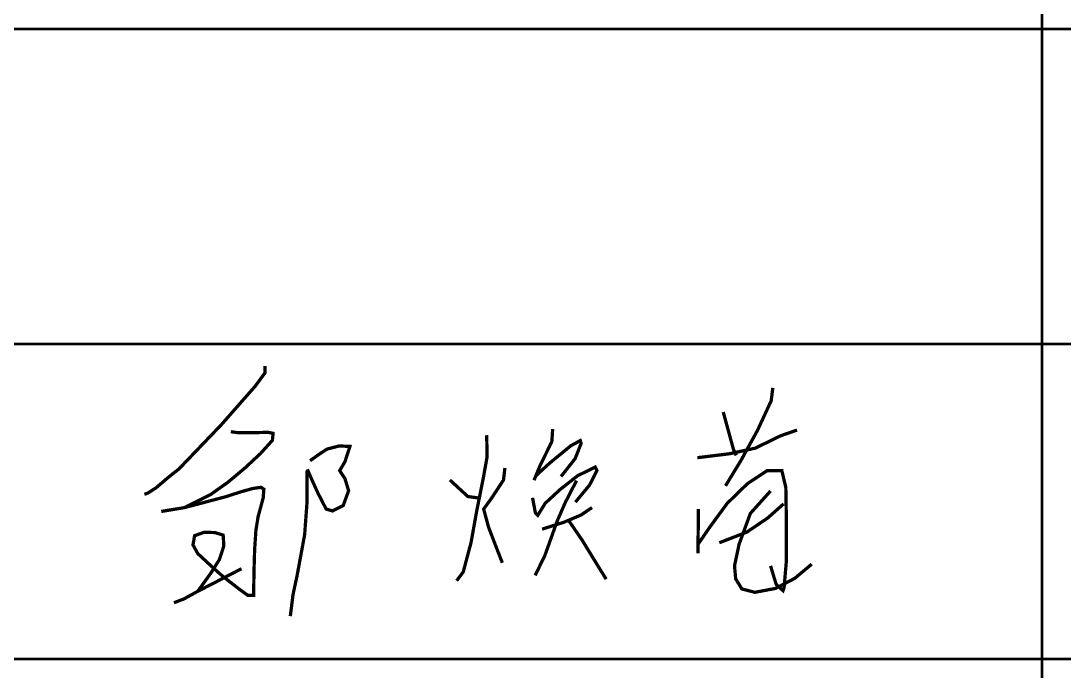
# Model space of a CAD drawing. Extents: x -26219 to 315419, y -160410 to -120810.
# Drawn here: x 270939 to 271934, y -128449 to -127830 of the extents above; entities that cross this region are included whole.
import ezdxf
from ezdxf.xclip import XClip

# ---------------------------------------------------------------- set-up
doc = ezdxf.new("R2010")
doc.units = 0
doc.header["$LTSCALE"] = 1000
doc.header["$MEASUREMENT"] = 0
doc.header["$XCLIPFRAME"] = 0
doc.linetypes.add('104-14# 核心筒$2$DOTE', pattern=[2.42, 2, -0.2, 0.02, -0.2])
doc.layers.add('00-图签签名_10', color=10, linetype='Continuous')
doc.layers.add('104-14# 核心筒$2$A_AXIS-轴线', color=36, linetype='104-14# 核心筒$2$DOTE')

# ---------------------------------------------------------------- blocks, each defined once
blk = doc.blocks.new('104-14# 核心筒')
at = {"layer": '104-14# 核心筒$2$A_AXIS-轴线'}
blk.add_line((104400, 110750), (110517.13, 132735.95), dxfattribs=at)
blk = doc.blocks.new('图签信息')
at = {"const_width": 0.05}
for points in [[(-19.101, 566.5), (-19.101, 500.5)], [(-65, 554.5), (0, 554.5)], [(-65, 548.5), (0, 548.5)], [(-65, 542.5), (0, 542.5)]]:
    blk.add_lwpolyline(points, dxfattribs=at)
blk = doc.blocks.new('图签-A1')
at = {"color": 2}
blk.add_blockref('图签信息', (0, 0), dxfattribs=at)
blk = doc.blocks.new('A$C385D7296')
at = {"linetype": 'Continuous', "const_width": 6.48}
for points in [[(240.9, 497.1), (240.9, 483.5), (221.1, 456.7), (188.1, 419.2), (153.8, 380.2), (89.8, 313.5), (69.7, 292.5), (47.8, 275.2), (24.7, 255.4), (8.1, 244.7), (1.1, 242.1)], [(1249.2, 453.5), (1245.9, 427.8), (1219, 369.7), (1186.5, 310.4), (1155.2, 259)], [(1150.7, 405.5), (1170.9, 331.7), (1176.5, 319.4)], [(812, 371.7), (810.3, 346.6), (787.4, 300.4), (774.9, 270.2)], [(172.8, 366.4), (187.3, 364.5), (213.1, 364.5), (247.2, 365.2), (256.7, 363.3), (255.4, 349.4), (232.1, 323.6), (202.4, 295.8), (167.1, 266.2), (132.4, 241.6), (80.6, 215.8), (34.6, 208.2)], [(680.9, 359.6), (681.8, 316.9), (673.8, 272.4), (661.3, 210.2), (649.8, 146.2), (634.3, 88), (621.3, 70.7)], [(778.9, 279.3), (806.3, 304.4), (848, 338.6), (866.8, 348.9), (868.5, 343.2), (856.5, 312.9), (828.5, 277.6)], [(1099.3, 314.9), (1163, 322.7), (1214.5, 333.9), (1264.9, 358.5), (1297.3, 369.7)], [(330.1, 308.9), (351.5, 324), (363.9, 332), (388, 338.2), (409.3, 337.3), (399.5, 307.1), (388.9, 289.3), (399.5, 273.3), (406.7, 249.3), (396, 220), (374.6, 209.3), (362.2, 212.9), (346.1, 244), (332.8, 273.3), (324.8, 292)], [(323.9, 289.3), (323.9, 223.5), (319.4, 162.2), (304.3, 80.4), (296.3, 43.1), (291, 0.4)], [(717.1, 294.6), (714.3, 270.6), (690.3, 234.1), (674.9, 213), (684.6, 177.1), (700.6, 135.4), (712, 106.3)], [(772, 235.3), (777.7, 205), (782.3, 200.5), (797.1, 224.4), (826.8, 251.8), (861.7, 279.2), (896.5, 296.3), (899.9, 289.4), (885.1, 260.4), (857.1, 226.7)], [(1100.4, 142.7), (1125, 178.5), (1158.6, 224.3), (1198.9, 263.5), (1238, 289.2), (1267.1, 289.2), (1275, 255.6), (1276.1, 190.8), (1276.1, 110.3), (1271.6, 57.8), (1269.4, 51), (1255.9, 63.3), (1244.7, 100.2)], [(607.9, 270.7), (643.5, 237.8), (664, 235.1)], [(859.4, 269.5), (837.1, 226.1), (821.1, 189.6), (796.6, 121.2), (777.2, 81.2)], [(80.6, 215.8), (126.1, 227.8), (164.7, 238), (191.1, 246.7), (215.7, 253.6), (232.7, 256.1), (238.4, 252.3), (237.1, 235.3), (227, 197.9), (222.6, 170.8), (220.1, 133), (218.8, 89.5), (218.2, 50.9), (218.2, 41.5), (206.8, 41.5), (190.4, 53.4), (168.3, 70.5), (151.9, 83.7), (133.6, 100.1), (107.1, 124.7), (97.7, 141.7), (100.8, 160), (119.8, 166.9), (141.2, 166.3), (157.6, 161.2), (158.9, 139.8), (150.1, 112.7), (133, 85.6), (107.1, 49.7), (79.4, 34.5), (59.8, 27)], [(1244.7, 248.9), (1204.5, 204.2), (1182.1, 142.7), (1173.1, 100.2), (1175.4, 74.5), (1187.7, 54.4), (1213.4, 47.7), (1254.8, 55.5), (1292.9, 75.6), (1326.4, 103.6)], [(790.9, 173.1), (834.3, 186.8), (868, 201), (890.2, 215.9)], [(1101.5, 213.2), (1100.4, 124.8)], [(1142.9, 146.1), (1197.7, 167.3), (1239.1, 195.3), (1270.5, 223.2)], [(843.4, 190.8), (870.8, 150.8), (899.4, 104.1), (918.2, 73.8)], [(107.1, 49.7), (144.7, 69), (170.5, 82.4), (194, 94.5)]]:
    blk.add_lwpolyline(points, dxfattribs=at)
blk = doc.blocks.new('A$C34055DDA')
at = {"layer": '00-图签签名_10', "xscale": 0.4799999999999998, "yscale": 0.4799999999999998, "zscale": 0.4799999999999998}
blk.add_blockref('A$C385D7296', (-1811.31, -1534.49), dxfattribs=at)

msp = doc.modelspace()

# ---------------------------------------------------------------- block references
at = {"xscale": 50, "yscale": 50, "zscale": 50}
msp.add_blockref('图签-A1', (272867.58, -155562.52), dxfattribs=at)
msp.add_blockref('A$C34055DDA', (272867.58, -126862.52))
ref = msp.add_blockref('104-14# 核心筒', (162825.29, -253649.96))
XClip(ref).set_block_clipping_path([(94442.2879467641, 101022.6274729816), (105150.0000113929, 111550)])

doc.saveas('drawing.dxf')
